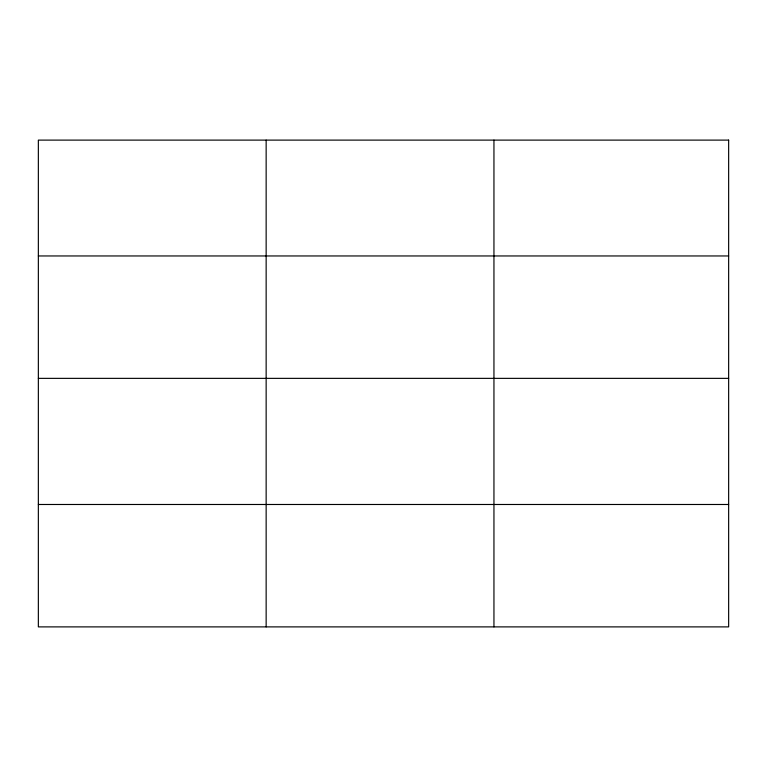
<?xml version="1.0" encoding="UTF-8"?>
<svg xmlns="http://www.w3.org/2000/svg" width="767" height="767" viewBox="0 0 767 767"><rect width="100%" height="100%" fill="white"/><g stroke="black" fill="none" stroke-linecap="round" stroke-linejoin="round"><path stroke-width="1.15" d="M38.35 255.957L728.65 255.957M38.35 378.361L728.65 378.361M38.35 504.485L728.65 504.485M493.948 140.112L493.948 626.888M266.149 140.112L266.149 626.888M728.65 140.112L38.35 140.112L38.35 626.888L728.65 626.888L728.65 140.112"/></g></svg>
